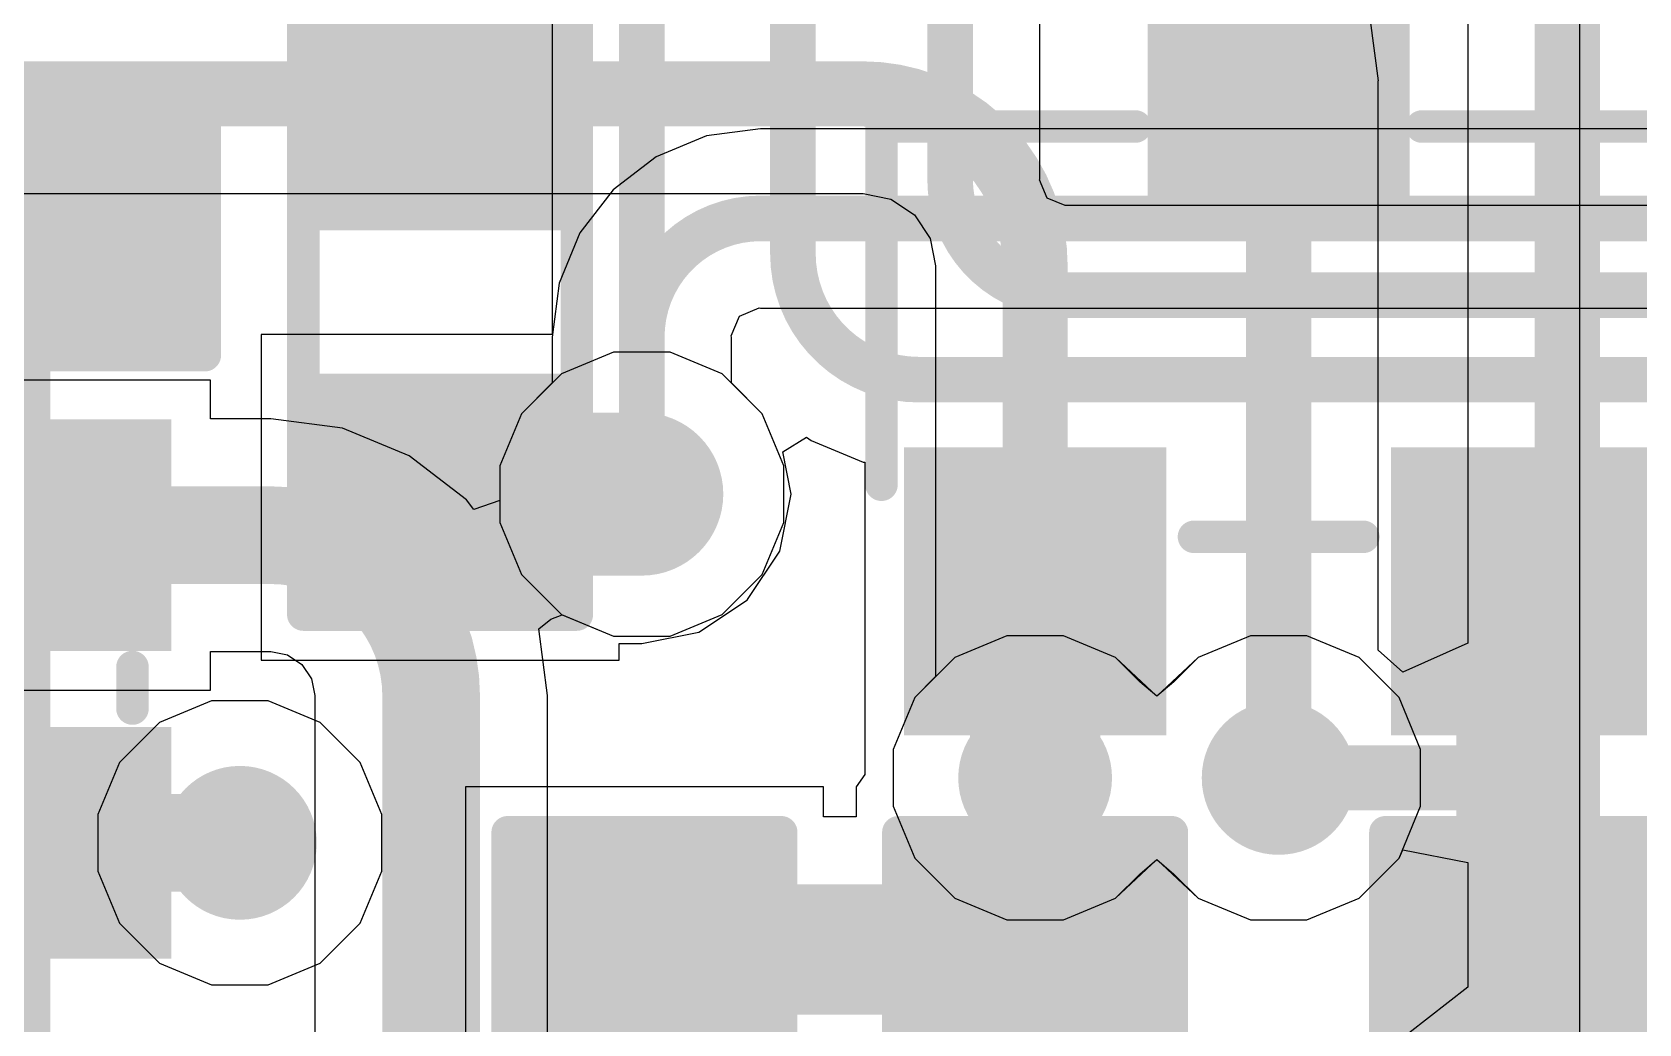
# Model space of a CAD drawing. Header units: inches. Extents: x -0.01 to 2.44, y -0.01 to 2.26.
# Drawn here: x 1.498 to 1.7447, y 0.6286 to 0.7809 of the extents above; entities that cross this region are included whole.
import ezdxf

# ---------------------------------------------------------------- set-up
doc = ezdxf.new("R2010")
doc.units = ezdxf.units.IN
doc.header["$MEASUREMENT"] = 0
for name, color, linetype in [('Bottom Layer', 5, 'Continuous'), ('Bottom Overlay', 54, 'Continuous'), ('Bottom Paste', 16, 'Continuous'), ('Bottom Solder', 6, 'Continuous'), ('GROUND', 16, 'Continuous'), ('POWER', 76, 'Continuous'), ('SIGNAL1', 90, 'Continuous'), ('SIGNAL2', 156, 'Continuous'), ('Top Layer', 1, 'Continuous'), ('Top Overlay', 2, 'Continuous'), ('Top Paste', 8, 'Continuous'), ('Top Solder', 216, 'Continuous'), ('Via Holes', 16, 'Continuous')]:
    doc.layers.add(name, color=color, linetype=linetype)

# ---------------------------------------------------------------- blocks, each defined once
blk = doc.blocks.new('SOT_23_B_34')
at = {"layer": 'Bottom Layer'}
for points in [[(-0.05354, 0.05748), (-0.02126, 0.05748), (-0.02126, 0.02126), (-0.05354, 0.02126)], [(0.02126, 0.05748), (0.05354, 0.05748), (0.05354, 0.02126), (0.02126, 0.02126)], [(-0.01614, -0.02126), (0.01614, -0.02126), (0.01614, -0.05748), (-0.01614, -0.05748)]]:
    blk.add_hatch(color=5, dxfattribs=at).paths.add_polyline_path(points)
at = {"layer": 'Bottom Paste'}
for points in [[(-0.05354, 0.05748), (-0.02126, 0.05748), (-0.02126, 0.02126), (-0.05354, 0.02126)], [(0.02126, 0.05748), (0.05354, 0.05748), (0.05354, 0.02126), (0.02126, 0.02126)], [(-0.01614, -0.02126), (0.01614, -0.02126), (0.01614, -0.05748), (-0.01614, -0.05748)]]:
    blk.add_hatch(color=16, dxfattribs=at).paths.add_polyline_path(points)
at = {"layer": 'Bottom Solder'}
for points in [[(-0.05754, 0.06148), (-0.01726, 0.06148), (-0.01726, 0.01726), (-0.05754, 0.01726)], [(0.01726, 0.06148), (0.05754, 0.06148), (0.05754, 0.01726), (0.01726, 0.01726)], [(-0.02014, -0.01726), (0.02014, -0.01726), (0.02014, -0.06148), (-0.02014, -0.06148)]]:
    blk.add_hatch(color=6, dxfattribs=at).paths.add_polyline_path(points)
at = {"layer": 'Bottom Overlay'}
for points in [[(-0.061, 0.046, 0.005, 0.005, 0), (-0.066, 0.051, 0.005, 0.005, 0)], [(-0.066, 0.051, 0.005, 0.005, 0), (-0.066, 0.041, 0.005, 0.005, 0)], [(-0.061, 0.046, 0.005, 0.005, 0), (-0.066, 0.041, 0.005, 0.005, 0)], [(0.013, 0.031, 0.005, 0.005, 0), (-0.013, 0.031, 0.005, 0.005, 0)], [(-0.061, -0.032, 0.005, 0.005, 0), (-0.061, 0.023, 0.005, 0.005, 0)], [(0.061, 0.023, 0.005, 0.005, 0), (0.061, -0.032, 0.005, 0.005, 0)], [(-0.022, -0.032, 0.005, 0.005, 0), (-0.061, -0.032, 0.005, 0.005, 0)], [(0.061, -0.032, 0.005, 0.005, 0), (0.022, -0.032, 0.005, 0.005, 0)]]:
    blk.add_lwpolyline(points, format="xyseb", dxfattribs=at)
for points in [[(-0.06725, 0.051, 0.0025, 0.0025, 1), (-0.06475, 0.051, 0.0025, 0.0025, 1)], [(-0.06725, 0.051, 0.0025, 0.0025, 1), (-0.06475, 0.051, 0.0025, 0.0025, 1)], [(-0.06225, 0.046, 0.0025, 0.0025, 1), (-0.05975, 0.046, 0.0025, 0.0025, 1)], [(-0.06225, 0.046, 0.0025, 0.0025, 1), (-0.05975, 0.046, 0.0025, 0.0025, 1)], [(-0.06725, 0.041, 0.0025, 0.0025, 1), (-0.06475, 0.041, 0.0025, 0.0025, 1)], [(-0.06725, 0.041, 0.0025, 0.0025, 1), (-0.06475, 0.041, 0.0025, 0.0025, 1)], [(-0.01425, 0.031, 0.0025, 0.0025, 1), (-0.01175, 0.031, 0.0025, 0.0025, 1)], [(0.01175, 0.031, 0.0025, 0.0025, 1), (0.01425, 0.031, 0.0025, 0.0025, 1)], [(-0.06225, 0.023, 0.0025, 0.0025, 1), (-0.05975, 0.023, 0.0025, 0.0025, 1)], [(0.05975, 0.023, 0.0025, 0.0025, 1), (0.06225, 0.023, 0.0025, 0.0025, 1)], [(-0.06225, -0.032, 0.0025, 0.0025, 1), (-0.05975, -0.032, 0.0025, 0.0025, 1)], [(-0.06225, -0.032, 0.0025, 0.0025, 1), (-0.05975, -0.032, 0.0025, 0.0025, 1)], [(-0.02325, -0.032, 0.0025, 0.0025, 1), (-0.02075, -0.032, 0.0025, 0.0025, 1)], [(0.02075, -0.032, 0.0025, 0.0025, 1), (0.02325, -0.032, 0.0025, 0.0025, 1)], [(0.05975, -0.032, 0.0025, 0.0025, 1), (0.06225, -0.032, 0.0025, 0.0025, 1)], [(0.05975, -0.032, 0.0025, 0.0025, 1), (0.06225, -0.032, 0.0025, 0.0025, 1)]]:
    blk.add_lwpolyline(points, format="xyseb", close=True, dxfattribs=at)
blk = doc.blocks.new('R___0603_B_44')
at = {"layer": 'Bottom Layer'}
for points in [[(-0.045, -0.0175), (-0.045, 0.0175), (-0.015, 0.0175), (-0.015, -0.0175)], [(0.015, -0.0175), (0.015, 0.0175), (0.045, 0.0175), (0.045, -0.0175)]]:
    blk.add_hatch(color=5, dxfattribs=at).paths.add_polyline_path(points)
at = {"layer": 'Bottom Paste'}
for points in [[(-0.045, -0.0175), (-0.045, 0.0175), (-0.015, 0.0175), (-0.015, -0.0175)], [(0.015, -0.0175), (0.015, 0.0175), (0.045, 0.0175), (0.045, -0.0175)]]:
    blk.add_hatch(color=16, dxfattribs=at).paths.add_polyline_path(points)
at = {"layer": 'Bottom Solder'}
for points in [[(-0.049, -0.0215), (-0.049, 0.0215), (-0.011, 0.0215), (-0.011, -0.0215)], [(0.011, -0.0215), (0.011, 0.0215), (0.049, 0.0215), (0.049, -0.0215)]]:
    blk.add_hatch(color=6, dxfattribs=at).paths.add_polyline_path(points)
at = {"layer": 'Bottom Overlay'}
for points in [[(-0.048, -0.021, 0.005, 0.005, 0), (-0.048, 0.021, 0.005, 0.005, 0)], [(0.048, 0.021, 0.005, 0.005, 0), (-0.048, 0.021, 0.005, 0.005, 0)], [(0.048, -0.021, 0.005, 0.005, 0), (0.048, 0.021, 0.005, 0.005, 0)], [(0.048, -0.021, 0.005, 0.005, 0), (-0.048, -0.021, 0.005, 0.005, 0)]]:
    blk.add_lwpolyline(points, format="xyseb", dxfattribs=at)
for points in [[(-0.04925, 0.021, 0.0025, 0.0025, 1), (-0.04675, 0.021, 0.0025, 0.0025, 1)], [(-0.04925, 0.021, 0.0025, 0.0025, 1), (-0.04675, 0.021, 0.0025, 0.0025, 1)], [(0.04675, 0.021, 0.0025, 0.0025, 1), (0.04925, 0.021, 0.0025, 0.0025, 1)], [(0.04675, 0.021, 0.0025, 0.0025, 1), (0.04925, 0.021, 0.0025, 0.0025, 1)], [(-0.04925, -0.021, 0.0025, 0.0025, 1), (-0.04675, -0.021, 0.0025, 0.0025, 1)], [(-0.04925, -0.021, 0.0025, 0.0025, 1), (-0.04675, -0.021, 0.0025, 0.0025, 1)], [(0.04675, -0.021, 0.0025, 0.0025, 1), (0.04925, -0.021, 0.0025, 0.0025, 1)], [(0.04675, -0.021, 0.0025, 0.0025, 1), (0.04925, -0.021, 0.0025, 0.0025, 1)]]:
    blk.add_lwpolyline(points, format="xyseb", close=True, dxfattribs=at)
blk = doc.blocks.new('R___0603_B_71')
at = {"layer": 'Bottom Layer'}
for points in [[(-0.045, -0.0175), (-0.045, 0.0175), (-0.015, 0.0175), (-0.015, -0.0175)], [(0.015, -0.0175), (0.015, 0.0175), (0.045, 0.0175), (0.045, -0.0175)]]:
    blk.add_hatch(color=5, dxfattribs=at).paths.add_polyline_path(points)
at = {"layer": 'Bottom Paste'}
for points in [[(-0.045, -0.0175), (-0.045, 0.0175), (-0.015, 0.0175), (-0.015, -0.0175)], [(0.015, -0.0175), (0.015, 0.0175), (0.045, 0.0175), (0.045, -0.0175)]]:
    blk.add_hatch(color=16, dxfattribs=at).paths.add_polyline_path(points)
at = {"layer": 'Bottom Solder'}
for points in [[(-0.049, -0.0215), (-0.049, 0.0215), (-0.011, 0.0215), (-0.011, -0.0215)], [(0.011, -0.0215), (0.011, 0.0215), (0.049, 0.0215), (0.049, -0.0215)]]:
    blk.add_hatch(color=6, dxfattribs=at).paths.add_polyline_path(points)
at = {"layer": 'Bottom Overlay'}
for points in [[(-0.048, 0.021, 0.005, 0.005, 0), (-0.048, -0.021, 0.005, 0.005, 0)], [(-0.048, 0.021, 0.005, 0.005, 0), (0.048, 0.021, 0.005, 0.005, 0)], [(0.048, 0.021, 0.005, 0.005, 0), (0.048, -0.021, 0.005, 0.005, 0)], [(-0.048, -0.021, 0.005, 0.005, 0), (0.048, -0.021, 0.005, 0.005, 0)]]:
    blk.add_lwpolyline(points, format="xyseb", dxfattribs=at)
for points in [[(-0.04925, 0.021, 0.0025, 0.0025, 1), (-0.04675, 0.021, 0.0025, 0.0025, 1)], [(-0.04925, 0.021, 0.0025, 0.0025, 1), (-0.04675, 0.021, 0.0025, 0.0025, 1)], [(0.04675, 0.021, 0.0025, 0.0025, 1), (0.04925, 0.021, 0.0025, 0.0025, 1)], [(0.04675, 0.021, 0.0025, 0.0025, 1), (0.04925, 0.021, 0.0025, 0.0025, 1)], [(-0.04925, -0.021, 0.0025, 0.0025, 1), (-0.04675, -0.021, 0.0025, 0.0025, 1)], [(-0.04925, -0.021, 0.0025, 0.0025, 1), (-0.04675, -0.021, 0.0025, 0.0025, 1)], [(0.04675, -0.021, 0.0025, 0.0025, 1), (0.04925, -0.021, 0.0025, 0.0025, 1)], [(0.04675, -0.021, 0.0025, 0.0025, 1), (0.04925, -0.021, 0.0025, 0.0025, 1)]]:
    blk.add_lwpolyline(points, format="xyseb", close=True, dxfattribs=at)
blk = doc.blocks.new('R___0603_B_72')
at = {"layer": 'Bottom Layer'}
for points in [[(-0.045, -0.0175), (-0.045, 0.0175), (-0.015, 0.0175), (-0.015, -0.0175)], [(0.015, -0.0175), (0.015, 0.0175), (0.045, 0.0175), (0.045, -0.0175)]]:
    blk.add_hatch(color=5, dxfattribs=at).paths.add_polyline_path(points)
at = {"layer": 'Bottom Paste'}
for points in [[(-0.045, -0.0175), (-0.045, 0.0175), (-0.015, 0.0175), (-0.015, -0.0175)], [(0.015, -0.0175), (0.015, 0.0175), (0.045, 0.0175), (0.045, -0.0175)]]:
    blk.add_hatch(color=16, dxfattribs=at).paths.add_polyline_path(points)
at = {"layer": 'Bottom Solder'}
for points in [[(-0.049, -0.0215), (-0.049, 0.0215), (-0.011, 0.0215), (-0.011, -0.0215)], [(0.011, -0.0215), (0.011, 0.0215), (0.049, 0.0215), (0.049, -0.0215)]]:
    blk.add_hatch(color=6, dxfattribs=at).paths.add_polyline_path(points)
at = {"layer": 'Bottom Overlay'}
for points in [[(-0.048, 0.021, 0.005, 0.005, 0), (-0.048, -0.021, 0.005, 0.005, 0)], [(-0.048, 0.021, 0.005, 0.005, 0), (0.048, 0.021, 0.005, 0.005, 0)], [(0.048, 0.021, 0.005, 0.005, 0), (0.048, -0.021, 0.005, 0.005, 0)], [(-0.048, -0.021, 0.005, 0.005, 0), (0.048, -0.021, 0.005, 0.005, 0)]]:
    blk.add_lwpolyline(points, format="xyseb", dxfattribs=at)
for points in [[(-0.04925, 0.021, 0.0025, 0.0025, 1), (-0.04675, 0.021, 0.0025, 0.0025, 1)], [(-0.04925, 0.021, 0.0025, 0.0025, 1), (-0.04675, 0.021, 0.0025, 0.0025, 1)], [(0.04675, 0.021, 0.0025, 0.0025, 1), (0.04925, 0.021, 0.0025, 0.0025, 1)], [(0.04675, 0.021, 0.0025, 0.0025, 1), (0.04925, 0.021, 0.0025, 0.0025, 1)], [(-0.04925, -0.021, 0.0025, 0.0025, 1), (-0.04675, -0.021, 0.0025, 0.0025, 1)], [(-0.04925, -0.021, 0.0025, 0.0025, 1), (-0.04675, -0.021, 0.0025, 0.0025, 1)], [(0.04675, -0.021, 0.0025, 0.0025, 1), (0.04925, -0.021, 0.0025, 0.0025, 1)], [(0.04675, -0.021, 0.0025, 0.0025, 1), (0.04925, -0.021, 0.0025, 0.0025, 1)]]:
    blk.add_lwpolyline(points, format="xyseb", close=True, dxfattribs=at)
blk = doc.blocks.new('R___0603_B_78')
at = {"layer": 'Bottom Layer'}
for points in [[(-0.045, -0.0175), (-0.045, 0.0175), (-0.015, 0.0175), (-0.015, -0.0175)], [(0.015, -0.0175), (0.015, 0.0175), (0.045, 0.0175), (0.045, -0.0175)]]:
    blk.add_hatch(color=5, dxfattribs=at).paths.add_polyline_path(points)
at = {"layer": 'Bottom Paste'}
for points in [[(-0.045, -0.0175), (-0.045, 0.0175), (-0.015, 0.0175), (-0.015, -0.0175)], [(0.015, -0.0175), (0.015, 0.0175), (0.045, 0.0175), (0.045, -0.0175)]]:
    blk.add_hatch(color=16, dxfattribs=at).paths.add_polyline_path(points)
at = {"layer": 'Bottom Solder'}
for points in [[(-0.049, -0.0215), (-0.049, 0.0215), (-0.011, 0.0215), (-0.011, -0.0215)], [(0.011, -0.0215), (0.011, 0.0215), (0.049, 0.0215), (0.049, -0.0215)]]:
    blk.add_hatch(color=6, dxfattribs=at).paths.add_polyline_path(points)
at = {"layer": 'Bottom Overlay'}
for points in [[(-0.048, -0.021, 0.005, 0.005, 0), (-0.048, 0.021, 0.005, 0.005, 0)], [(0.048, 0.021, 0.005, 0.005, 0), (-0.048, 0.021, 0.005, 0.005, 0)], [(0.048, -0.021, 0.005, 0.005, 0), (0.048, 0.021, 0.005, 0.005, 0)], [(0.048, -0.021, 0.005, 0.005, 0), (-0.048, -0.021, 0.005, 0.005, 0)]]:
    blk.add_lwpolyline(points, format="xyseb", dxfattribs=at)
for points in [[(-0.04925, 0.021, 0.0025, 0.0025, 1), (-0.04675, 0.021, 0.0025, 0.0025, 1)], [(-0.04925, 0.021, 0.0025, 0.0025, 1), (-0.04675, 0.021, 0.0025, 0.0025, 1)], [(0.04675, 0.021, 0.0025, 0.0025, 1), (0.04925, 0.021, 0.0025, 0.0025, 1)], [(0.04675, 0.021, 0.0025, 0.0025, 1), (0.04925, 0.021, 0.0025, 0.0025, 1)], [(-0.04925, -0.021, 0.0025, 0.0025, 1), (-0.04675, -0.021, 0.0025, 0.0025, 1)], [(-0.04925, -0.021, 0.0025, 0.0025, 1), (-0.04675, -0.021, 0.0025, 0.0025, 1)], [(0.04675, -0.021, 0.0025, 0.0025, 1), (0.04925, -0.021, 0.0025, 0.0025, 1)], [(0.04675, -0.021, 0.0025, 0.0025, 1), (0.04925, -0.021, 0.0025, 0.0025, 1)]]:
    blk.add_lwpolyline(points, format="xyseb", close=True, dxfattribs=at)
blk = doc.blocks.new('SK6812_EC20_84')
at = {"layer": 'Top Layer'}
for points in [[(-0.04134, 0.0374), (-0.00984, 0.0374), (-0.00984, 0.00984), (-0.04134, 0.00984)], [(0.00984, 0.0374), (0.04134, 0.0374), (0.04134, 0.00984), (0.00984, 0.00984)], [(-0.04134, -0.00984), (-0.00984, -0.00984), (-0.00984, -0.0374), (-0.04134, -0.0374)], [(0.00984, -0.00984), (0.04134, -0.00984), (0.04134, -0.0374), (0.00984, -0.0374)]]:
    blk.add_hatch(color=1, dxfattribs=at).paths.add_polyline_path(points)
at = {"layer": 'Top Paste'}
for points in [[(-0.04134, 0.0374), (-0.00984, 0.0374), (-0.00984, 0.00984), (-0.04134, 0.00984)], [(0.00984, 0.0374), (0.04134, 0.0374), (0.04134, 0.00984), (0.00984, 0.00984)], [(-0.04134, -0.00984), (-0.00984, -0.00984), (-0.00984, -0.0374), (-0.04134, -0.0374)], [(0.00984, -0.00984), (0.04134, -0.00984), (0.04134, -0.0374), (0.00984, -0.0374)]]:
    blk.add_hatch(color=8, dxfattribs=at).paths.add_polyline_path(points)
at = {"layer": 'Top Solder'}
for points in [[(-0.04534, 0.0414), (-0.00584, 0.0414), (-0.00584, 0.00584), (-0.04534, 0.00584)], [(0.00584, 0.0414), (0.04534, 0.0414), (0.04534, 0.00584), (0.00584, 0.00584)], [(-0.04534, -0.00584), (-0.00584, -0.00584), (-0.00584, -0.0414), (-0.04534, -0.0414)], [(0.00584, -0.00584), (0.04534, -0.00584), (0.04534, -0.0414), (0.00584, -0.0414)]]:
    blk.add_hatch(color=216, dxfattribs=at).paths.add_polyline_path(points)
at = {"layer": 'Top Overlay'}
for points in [[(0.003, 0.03937, 0.005, 0.005, 0), (-0.00337, 0.03937, 0.005, 0.005, 0)], [(-0.03937, 0.003, 0.005, 0.005, 0), (-0.03937, -0.00337, 0.005, 0.005, 0)], [(0.03937, 0.003, 0.005, 0.005, 0), (0.03937, -0.00337, 0.005, 0.005, 0)], [(0.053, -0.019, 0.005, 0.005, 0), (0.048, -0.024, 0.005, 0.005, 0)], [(0.053, -0.019, 0.005, 0.005, 0), (0.053, -0.029, 0.005, 0.005, 0)], [(0.053, -0.029, 0.005, 0.005, 0), (0.048, -0.024, 0.005, 0.005, 0)], [(0.003, -0.03937, 0.005, 0.005, 0), (-0.00337, -0.03937, 0.005, 0.005, 0)]]:
    blk.add_lwpolyline(points, format="xyseb", dxfattribs=at)
for points in [[(-0.00462, 0.03937, 0.0025, 0.0025, 1), (-0.00212, 0.03937, 0.0025, 0.0025, 1)], [(0.00175, 0.03937, 0.0025, 0.0025, 1), (0.00425, 0.03937, 0.0025, 0.0025, 1)], [(-0.04062, 0.003, 0.0025, 0.0025, 1), (-0.03812, 0.003, 0.0025, 0.0025, 1)], [(0.03812, 0.003, 0.0025, 0.0025, 1), (0.04062, 0.003, 0.0025, 0.0025, 1)], [(-0.04062, -0.00337, 0.0025, 0.0025, 1), (-0.03812, -0.00337, 0.0025, 0.0025, 1)], [(0.03812, -0.00337, 0.0025, 0.0025, 1), (0.04062, -0.00337, 0.0025, 0.0025, 1)], [(0.05175, -0.019, 0.0025, 0.0025, 1), (0.05425, -0.019, 0.0025, 0.0025, 1)], [(0.05175, -0.019, 0.0025, 0.0025, 1), (0.05425, -0.019, 0.0025, 0.0025, 1)], [(0.04675, -0.024, 0.0025, 0.0025, 1), (0.04925, -0.024, 0.0025, 0.0025, 1)], [(0.04675, -0.024, 0.0025, 0.0025, 1), (0.04925, -0.024, 0.0025, 0.0025, 1)], [(0.05175, -0.029, 0.0025, 0.0025, 1), (0.05425, -0.029, 0.0025, 0.0025, 1)], [(0.05175, -0.029, 0.0025, 0.0025, 1), (0.05425, -0.029, 0.0025, 0.0025, 1)], [(-0.00462, -0.03937, 0.0025, 0.0025, 1), (-0.00212, -0.03937, 0.0025, 0.0025, 1)], [(0.00175, -0.03937, 0.0025, 0.0025, 1), (0.00425, -0.03937, 0.0025, 0.0025, 1)]]:
    blk.add_lwpolyline(points, format="xyseb", close=True, dxfattribs=at)
blk = doc.blocks.new('SOD_123_B_104')
at = {"layer": 'Bottom Layer'}
for points in [[(-0.08071, -0.01772), (-0.08071, 0.01772), (-0.04331, 0.01772), (-0.04331, -0.01772)], [(0.04331, -0.01772), (0.04331, 0.01772), (0.08071, 0.01772), (0.08071, -0.01772)]]:
    blk.add_hatch(color=5, dxfattribs=at).paths.add_polyline_path(points)
at = {"layer": 'Bottom Overlay'}
for points in [[(0.038, 0.02), (0.111, 0.02), (0.111, 0.0315), (0.038, 0.0315)], [(0.08346, -0.031), (0.111, -0.031), (0.111, 0.031), (0.08346, 0.031)], [(0.038, -0.0315), (0.111, -0.0315), (0.111, -0.02), (0.038, -0.02)]]:
    blk.add_hatch(color=54, dxfattribs=at).paths.add_polyline_path(points)
at = {"layer": 'Bottom Paste'}
for points in [[(-0.08071, -0.01772), (-0.08071, 0.01772), (-0.04331, 0.01772), (-0.04331, -0.01772)], [(0.04331, -0.01772), (0.04331, 0.01772), (0.08071, 0.01772), (0.08071, -0.01772)]]:
    blk.add_hatch(color=16, dxfattribs=at).paths.add_polyline_path(points)
at = {"layer": 'Bottom Solder'}
for points in [[(-0.08471, -0.02172), (-0.08471, 0.02172), (-0.03931, 0.02172), (-0.03931, -0.02172)], [(0.03931, -0.02172), (0.03931, 0.02172), (0.08471, 0.02172), (0.08471, -0.02172)]]:
    blk.add_hatch(color=6, dxfattribs=at).paths.add_polyline_path(points)
at = {"layer": 'Bottom Overlay'}
for points in [[(-0.054, 0.029, 0.005, 0.005, 0), (-0.054, 0.023, 0.005, 0.005, 0)], [(-0.054, 0.029, 0.005, 0.005, 0), (0.038, 0.029, 0.005, 0.005, 0)], [(-0.054, -0.023, 0.005, 0.005, 0), (-0.054, -0.029, 0.005, 0.005, 0)], [(-0.054, -0.029, 0.005, 0.005, 0), (0.038, -0.029, 0.005, 0.005, 0)]]:
    blk.add_lwpolyline(points, format="xyseb", dxfattribs=at)
for points in [[(-0.05525, 0.029, 0.0025, 0.0025, 1), (-0.05275, 0.029, 0.0025, 0.0025, 1)], [(-0.05525, 0.029, 0.0025, 0.0025, 1), (-0.05275, 0.029, 0.0025, 0.0025, 1)], [(0.03675, 0.029, 0.0025, 0.0025, 1), (0.03925, 0.029, 0.0025, 0.0025, 1)], [(-0.05525, 0.023, 0.0025, 0.0025, 1), (-0.05275, 0.023, 0.0025, 0.0025, 1)], [(-0.05525, -0.023, 0.0025, 0.0025, 1), (-0.05275, -0.023, 0.0025, 0.0025, 1)], [(-0.05525, -0.029, 0.0025, 0.0025, 1), (-0.05275, -0.029, 0.0025, 0.0025, 1)], [(-0.05525, -0.029, 0.0025, 0.0025, 1), (-0.05275, -0.029, 0.0025, 0.0025, 1)], [(0.03675, -0.029, 0.0025, 0.0025, 1), (0.03925, -0.029, 0.0025, 0.0025, 1)]]:
    blk.add_lwpolyline(points, format="xyseb", close=True, dxfattribs=at)
blk = doc.blocks.new('C___0603_133')
at = {"layer": 'Top Layer'}
for points in [[(-0.015, 0.0175), (-0.015, -0.0175), (-0.045, -0.0175), (-0.045, 0.0175)], [(0.045, 0.0175), (0.045, -0.0175), (0.015, -0.0175), (0.015, 0.0175)]]:
    blk.add_hatch(color=1, dxfattribs=at).paths.add_polyline_path(points)
at = {"layer": 'Top Paste'}
for points in [[(-0.015, 0.0175), (-0.015, -0.0175), (-0.045, -0.0175), (-0.045, 0.0175)], [(0.045, 0.0175), (0.045, -0.0175), (0.015, -0.0175), (0.015, 0.0175)]]:
    blk.add_hatch(color=8, dxfattribs=at).paths.add_polyline_path(points)
at = {"layer": 'Top Solder'}
for points in [[(-0.01264, 0.01986), (-0.01264, -0.01986), (-0.04736, -0.01986), (-0.04736, 0.01986)], [(0.04736, 0.01986), (0.04736, -0.01986), (0.01264, -0.01986), (0.01264, 0.01986)]]:
    blk.add_hatch(color=216, dxfattribs=at).paths.add_polyline_path(points)
at = {"layer": 'Top Overlay'}
for points in [[(-0.049, 0.021, 0.005, 0.005, 0), (-0.049, -0.021, 0.005, 0.005, 0)], [(-0.018, 0.021, 0.005, 0.005, 0), (-0.049, 0.021, 0.005, 0.005, 0)], [(0.049, 0.021, 0.005, 0.005, 0), (0.018, 0.021, 0.005, 0.005, 0)], [(0.049, 0.021, 0.005, 0.005, 0), (0.049, -0.021, 0.005, 0.005, 0)], [(-0.018, -0.021, 0.005, 0.005, 0), (-0.049, -0.021, 0.005, 0.005, 0)], [(0.049, -0.021, 0.005, 0.005, 0), (0.018, -0.021, 0.005, 0.005, 0)]]:
    blk.add_lwpolyline(points, format="xyseb", dxfattribs=at)
for points in [[(-0.05025, 0.021, 0.0025, 0.0025, 1), (-0.04775, 0.021, 0.0025, 0.0025, 1)], [(-0.05025, 0.021, 0.0025, 0.0025, 1), (-0.04775, 0.021, 0.0025, 0.0025, 1)], [(-0.01925, 0.021, 0.0025, 0.0025, 1), (-0.01675, 0.021, 0.0025, 0.0025, 1)], [(0.01675, 0.021, 0.0025, 0.0025, 1), (0.01925, 0.021, 0.0025, 0.0025, 1)], [(0.04775, 0.021, 0.0025, 0.0025, 1), (0.05025, 0.021, 0.0025, 0.0025, 1)], [(0.04775, 0.021, 0.0025, 0.0025, 1), (0.05025, 0.021, 0.0025, 0.0025, 1)], [(-0.05025, -0.021, 0.0025, 0.0025, 1), (-0.04775, -0.021, 0.0025, 0.0025, 1)], [(-0.05025, -0.021, 0.0025, 0.0025, 1), (-0.04775, -0.021, 0.0025, 0.0025, 1)], [(-0.01925, -0.021, 0.0025, 0.0025, 1), (-0.01675, -0.021, 0.0025, 0.0025, 1)], [(0.01675, -0.021, 0.0025, 0.0025, 1), (0.01925, -0.021, 0.0025, 0.0025, 1)], [(0.04775, -0.021, 0.0025, 0.0025, 1), (0.05025, -0.021, 0.0025, 0.0025, 1)], [(0.04775, -0.021, 0.0025, 0.0025, 1), (0.05025, -0.021, 0.0025, 0.0025, 1)]]:
    blk.add_lwpolyline(points, format="xyseb", close=True, dxfattribs=at)

msp = doc.modelspace()

# ---------------------------------------------------------------- hatches: boundary and pattern name
at = {"layer": 'Bottom Layer'}
h = msp.add_hatch(color=5, dxfattribs=at)
edge = h.paths.add_edge_path()
edge.add_arc((1.59159, 0.70991), 0.01181, 0, 360)
h = msp.add_hatch(color=5, dxfattribs=at)
edge = h.paths.add_edge_path()
edge.add_arc((1.652, 0.66635), 0.01181, 0, 360)
h = msp.add_hatch(color=5, dxfattribs=at)
edge = h.paths.add_edge_path()
edge.add_arc((1.6894, 0.66635), 0.01181, 0, 360)
h = msp.add_hatch(color=5, dxfattribs=at)
edge = h.paths.add_edge_path()
edge.add_arc((1.52987, 0.65638), 0.01181, 0, 360)
at = {"layer": 'GROUND'}
h = msp.add_hatch(color=16, dxfattribs=at)
edge = h.paths.add_edge_path()
edge.add_arc((1.59159, 0.70991), 0.01181, 0, 360)
h = msp.add_hatch(color=16, dxfattribs=at)
edge = h.paths.add_edge_path()
edge.add_arc((1.652, 0.66635), 0.01181, 0, 360)
h = msp.add_hatch(color=16, dxfattribs=at)
edge = h.paths.add_edge_path()
edge.add_arc((1.6894, 0.66635), 0.01181, 0, 360)
h = msp.add_hatch(color=16, dxfattribs=at)
edge = h.paths.add_edge_path()
edge.add_arc((1.52987, 0.65638), 0.01181, 0, 360)
at = {"layer": 'POWER'}
h = msp.add_hatch(color=76, dxfattribs=at)
edge = h.paths.add_edge_path()
edge.add_arc((1.59159, 0.70991), 0.01181, 0, 360)
h = msp.add_hatch(color=76, dxfattribs=at)
edge = h.paths.add_edge_path()
edge.add_arc((1.652, 0.66635), 0.01181, 0, 360)
h = msp.add_hatch(color=76, dxfattribs=at)
edge = h.paths.add_edge_path()
edge.add_arc((1.6894, 0.66635), 0.01181, 0, 360)
h = msp.add_hatch(color=76, dxfattribs=at)
edge = h.paths.add_edge_path()
edge.add_arc((1.52987, 0.65638), 0.01181, 0, 360)
at = {"layer": 'SIGNAL1'}
h = msp.add_hatch(color=90, dxfattribs=at)
edge = h.paths.add_edge_path()
edge.add_arc((1.59159, 0.70991), 0.01181, 0, 360)
h = msp.add_hatch(color=90, dxfattribs=at)
edge = h.paths.add_edge_path()
edge.add_arc((1.652, 0.66635), 0.01181, 0, 360)
h = msp.add_hatch(color=90, dxfattribs=at)
edge = h.paths.add_edge_path()
edge.add_arc((1.6894, 0.66635), 0.01181, 0, 360)
h = msp.add_hatch(color=90, dxfattribs=at)
edge = h.paths.add_edge_path()
edge.add_arc((1.52987, 0.65638), 0.01181, 0, 360)
at = {"layer": 'SIGNAL2'}
h = msp.add_hatch(color=156, dxfattribs=at)
edge = h.paths.add_edge_path()
edge.add_arc((1.59159, 0.70991), 0.01181, 0, 360)
h = msp.add_hatch(color=156, dxfattribs=at)
edge = h.paths.add_edge_path()
edge.add_arc((1.652, 0.66635), 0.01181, 0, 360)
h = msp.add_hatch(color=156, dxfattribs=at)
edge = h.paths.add_edge_path()
edge.add_arc((1.6894, 0.66635), 0.01181, 0, 360)
h = msp.add_hatch(color=156, dxfattribs=at)
edge = h.paths.add_edge_path()
edge.add_arc((1.52987, 0.65638), 0.01181, 0, 360)
at = {"layer": 'Top Layer'}
h = msp.add_hatch(color=1, dxfattribs=at)
edge = h.paths.add_edge_path()
edge.add_arc((1.59159, 0.70991), 0.01181, 0, 360)
h = msp.add_hatch(color=1, dxfattribs=at)
edge = h.paths.add_edge_path()
edge.add_arc((1.652, 0.66635), 0.01181, 0, 360)
h = msp.add_hatch(color=1, dxfattribs=at)
edge = h.paths.add_edge_path()
edge.add_arc((1.6894, 0.66635), 0.01181, 0, 360)
h = msp.add_hatch(color=1, dxfattribs=at)
edge = h.paths.add_edge_path()
edge.add_arc((1.52987, 0.65638), 0.01181, 0, 360)
at = {"layer": 'Via Holes'}
h = msp.add_hatch(color=7, dxfattribs=at)
edge = h.paths.add_edge_path()
edge.add_arc((1.59159, 0.70991), 0.00591, 0, 360)
h = msp.add_hatch(color=7, dxfattribs=at)
edge = h.paths.add_edge_path()
edge.add_arc((1.652, 0.66635), 0.00591, 0, 360)
h = msp.add_hatch(color=7, dxfattribs=at)
edge = h.paths.add_edge_path()
edge.add_arc((1.6894, 0.66635), 0.00591, 0, 360)
h = msp.add_hatch(color=7, dxfattribs=at)
edge = h.paths.add_edge_path()
edge.add_arc((1.52987, 0.65638), 0.00591, 0, 360)

# ---------------------------------------------------------------- linework, layer by layer
at = {"layer": 'Bottom Layer'}
for p, q in [((1.6527, 0.75828), (1.6527, 0.91927)), ((1.57785, 0.85041), (1.57785, 0.73443)), ((1.65268, 0.75816), (1.6527, 0.75828)), ((1.65383, 0.75537), (1.65268, 0.75816)), ((1.65661, 0.75422), (1.65383, 0.75537)), ((1.65674, 0.75425), (1.65661, 0.75422)), ((1.90022, 0.75425), (1.65674, 0.75425)), ((1.57785, 0.73443), (1.53311, 0.73443)), ((1.53311, 0.73443), (1.53311, 0.68443)), ((1.61326, 0.71643), (1.61689, 0.71868)), ((1.61689, 0.71868), (1.61758, 0.71816)), ((1.61758, 0.71816), (1.62557, 0.71485)), ((1.61455, 0.70994), (1.61326, 0.71643)), ((1.62557, 0.71485), (1.62586, 0.71481)), ((1.62586, 0.71481), (1.62586, 0.66689)), ((1.61281, 0.70116), (1.61455, 0.70994)), ((1.60784, 0.69372), (1.61281, 0.70116)), ((1.60037, 0.68872), (1.60781, 0.69369)), ((1.60781, 0.69369), (1.60784, 0.69372)), ((1.59159, 0.68697), (1.60037, 0.68872)), ((1.58811, 0.68443), (1.58811, 0.68697)), ((1.58811, 0.68697), (1.59159, 0.68697)), ((1.53311, 0.68443), (1.58811, 0.68443)), ((1.62586, 0.66689), (1.6245, 0.665)), ((1.6195, 0.665), (1.5645, 0.665)), ((1.5645, 0.665), (1.5645, 0.615)), ((1.6195, 0.66039), (1.6195, 0.665)), ((1.6245, 0.665), (1.6245, 0.665)), ((1.6245, 0.665), (1.6245, 0.66039)), ((1.6245, 0.66039), (1.6195, 0.66039))]:
    msp.add_line(p, q, dxfattribs=at)
for points in [[(1.6148, 0.74685, 0.007, 0.007, 0), (1.6148, 0.96076, 0.007, 0.007, 0)], [(1.59161, 0.70994, 0.007, 0.007, 0), (1.59161, 0.95835, 0.007, 0.007, 0)], [(1.63894, 0.75828, 0.007, 0.007, 0), (1.63894, 0.93292, 0.007, 0.007, 0)], [(1.65674, 0.74048, 0.007, 0.007, -0.414214), (1.63894, 0.75828, 0.007, 0.007, 0)], [(1.63414, 0.7275, 0.007, 0.007, -0.414214), (1.6148, 0.74685, 0.007, 0.007, 0)], [(1.65674, 0.74048, 0.007, 0.007, 0), (1.90022, 0.74048, 0.007, 0.007, 0)], [(1.63414, 0.7275, 0.007, 0.007, 0), (1.85759, 0.7275, 0.007, 0.007, 0)], [(1.56361, 0.70943, 0.025, 0.025, 0), (1.5641, 0.70991, 0.025, 0.025, 0)], [(1.5641, 0.70991, 0.025, 0.025, 0), (1.59159, 0.70991, 0.025, 0.025, 0)], [(1.59159, 0.70991, 0.025, 0.025, 0), (1.59161, 0.70994, 0.025, 0.025, 0)], [(1.652, 0.66635, 0.02, 0.02, 0), (1.652, 0.695, 0.02, 0.02, 0)], [(1.72667, 0.66636, 0.02, 0.02, 0), (1.72667, 0.68689, 0.02, 0.02, 0)], [(1.652, 0.64, 0.02, 0.02, 0), (1.652, 0.66635, 0.02, 0.02, 0)], [(1.72667, 0.64014, 0.02, 0.02, 0), (1.72667, 0.66636, 0.02, 0.02, 0)], [(1.6894, 0.66635, 0.01, 0.01, 0), (1.72667, 0.66636, 0.01, 0.01, 0)], [(1.592, 0.64, 0.02, 0.02, 0), (1.652, 0.64, 0.02, 0.02, 0)], [(1.7243, 0.64, 0.02, 0.02, 0), (1.7268, 0.64, 0.02, 0.02, 0)], [(1.7268, 0.64, 0.02, 0.02, 0), (1.782, 0.64, 0.02, 0.02, 0)]]:
    msp.add_lwpolyline(points, format="xyseb", dxfattribs=at)
for points in [[(1.63719, 0.75828, 0.0035, 0.0035, 1), (1.64069, 0.75828, 0.0035, 0.0035, 1)], [(1.63719, 0.75828, 0.0035, 0.0035, 1), (1.64069, 0.75828, 0.0035, 0.0035, 1)], [(1.61305, 0.74685, 0.0035, 0.0035, 1), (1.61655, 0.74685, 0.0035, 0.0035, 1)], [(1.61305, 0.74685, 0.0035, 0.0035, 1), (1.61655, 0.74685, 0.0035, 0.0035, 1)], [(1.65499, 0.74048, 0.0035, 0.0035, 1), (1.65849, 0.74048, 0.0035, 0.0035, 1)], [(1.65499, 0.74048, 0.0035, 0.0035, 1), (1.65849, 0.74048, 0.0035, 0.0035, 1)], [(1.63239, 0.7275, 0.0035, 0.0035, 1), (1.63589, 0.7275, 0.0035, 0.0035, 1)], [(1.63239, 0.7275, 0.0035, 0.0035, 1), (1.63589, 0.7275, 0.0035, 0.0035, 1)], [(1.55736, 0.70943, 0.0125, 0.0125, 1), (1.56986, 0.70943, 0.0125, 0.0125, 1)], [(1.55785, 0.70991, 0.0125, 0.0125, 1), (1.57035, 0.70991, 0.0125, 0.0125, 1)], [(1.55785, 0.70991, 0.0125, 0.0125, 1), (1.57035, 0.70991, 0.0125, 0.0125, 1)], [(1.58534, 0.70991, 0.0125, 0.0125, 1), (1.59784, 0.70991, 0.0125, 0.0125, 1)], [(1.58534, 0.70991, 0.0125, 0.0125, 1), (1.59784, 0.70991, 0.0125, 0.0125, 1)], [(1.58536, 0.70994, 0.0125, 0.0125, 1), (1.59786, 0.70994, 0.0125, 0.0125, 1)], [(1.58986, 0.70994, 0.0035, 0.0035, 1), (1.59336, 0.70994, 0.0035, 0.0035, 1)], [(1.647, 0.695, 0.01, 0.01, 1), (1.657, 0.695, 0.01, 0.01, 1)], [(1.72167, 0.68689, 0.01, 0.01, 1), (1.73167, 0.68689, 0.01, 0.01, 1)], [(1.647, 0.66635, 0.01, 0.01, 1), (1.657, 0.66635, 0.01, 0.01, 1)], [(1.647, 0.66635, 0.01, 0.01, 1), (1.657, 0.66635, 0.01, 0.01, 1)], [(1.72167, 0.66636, 0.01, 0.01, 1), (1.73167, 0.66636, 0.01, 0.01, 1)], [(1.72167, 0.66636, 0.01, 0.01, 1), (1.73167, 0.66636, 0.01, 0.01, 1)], [(1.6869, 0.66635, 0.005, 0.005, 1), (1.6919, 0.66635, 0.005, 0.005, 1)], [(1.72417, 0.66636, 0.005, 0.005, 1), (1.72917, 0.66636, 0.005, 0.005, 1)], [(1.587, 0.64, 0.01, 0.01, 1), (1.597, 0.64, 0.01, 0.01, 1)], [(1.647, 0.64, 0.01, 0.01, 1), (1.657, 0.64, 0.01, 0.01, 1)], [(1.647, 0.64, 0.01, 0.01, 1), (1.657, 0.64, 0.01, 0.01, 1)], [(1.7193, 0.64, 0.01, 0.01, 1), (1.7293, 0.64, 0.01, 0.01, 1)], [(1.72167, 0.64014, 0.01, 0.01, 1), (1.73167, 0.64014, 0.01, 0.01, 1)], [(1.7218, 0.64, 0.01, 0.01, 1), (1.7318, 0.64, 0.01, 0.01, 1)], [(1.7218, 0.64, 0.01, 0.01, 1), (1.7318, 0.64, 0.01, 0.01, 1)]]:
    msp.add_lwpolyline(points, format="xyseb", close=True, dxfattribs=at)
at = {"layer": 'GROUND'}
for p, q in [((1.58725, 0.73172), (1.57924, 0.7284)), ((1.59593, 0.73172), (1.58725, 0.73172)), ((1.60395, 0.7284), (1.59593, 0.73172)), ((1.57924, 0.7284), (1.5731, 0.72227)), ((1.61008, 0.72227), (1.60395, 0.7284)), ((1.5731, 0.72227), (1.56978, 0.71425)), ((1.6134, 0.71425), (1.61008, 0.72227)), ((1.56978, 0.71425), (1.56978, 0.70558)), ((1.6134, 0.70558), (1.6134, 0.71425)), ((1.56978, 0.70558), (1.5731, 0.69756)), ((1.61008, 0.69756), (1.6134, 0.70558)), ((1.5731, 0.69756), (1.57924, 0.69142)), ((1.60395, 0.69142), (1.61008, 0.69756)), ((1.57924, 0.69142), (1.58725, 0.6881)), ((1.59593, 0.6881), (1.60395, 0.69142)), ((1.58725, 0.6881), (1.59593, 0.6881)), ((1.64766, 0.68816), (1.63965, 0.68484)), ((1.65634, 0.68816), (1.64766, 0.68816)), ((1.66435, 0.68484), (1.65634, 0.68816)), ((1.68506, 0.68816), (1.67705, 0.68484)), ((1.69374, 0.68816), (1.68506, 0.68816)), ((1.70176, 0.68484), (1.69374, 0.68816)), ((1.63965, 0.68484), (1.63351, 0.67871)), ((1.6707, 0.6789), (1.66435, 0.68484)), ((1.67705, 0.68484), (1.6707, 0.6789)), ((1.70789, 0.67871), (1.70176, 0.68484)), ((1.63351, 0.67871), (1.63019, 0.67069)), ((1.71121, 0.67069), (1.70789, 0.67871)), ((1.63019, 0.67069), (1.63019, 0.66201)), ((1.71121, 0.66201), (1.71121, 0.67069)), ((1.63019, 0.66201), (1.63351, 0.654)), ((1.70789, 0.654), (1.71121, 0.66201)), ((1.63351, 0.654), (1.63965, 0.64786)), ((1.70176, 0.64786), (1.70789, 0.654)), ((1.66435, 0.64786), (1.6707, 0.6538)), ((1.6707, 0.6538), (1.67705, 0.64786)), ((1.63965, 0.64786), (1.64766, 0.64454)), ((1.65634, 0.64454), (1.66435, 0.64786)), ((1.67705, 0.64786), (1.68506, 0.64454)), ((1.69374, 0.64454), (1.70176, 0.64786)), ((1.64766, 0.64454), (1.65634, 0.64454)), ((1.68506, 0.64454), (1.69374, 0.64454))]:
    msp.add_line(p, q, dxfattribs=at)
at = {"layer": 'POWER'}
for p, q in [((1.58725, 0.73172), (1.57924, 0.7284)), ((1.59593, 0.73172), (1.58725, 0.73172)), ((1.60395, 0.7284), (1.59593, 0.73172)), ((1.57924, 0.7284), (1.5731, 0.72227)), ((1.61008, 0.72227), (1.60395, 0.7284)), ((1.5731, 0.72227), (1.56978, 0.71425)), ((1.6134, 0.71425), (1.61008, 0.72227)), ((1.56978, 0.71425), (1.56978, 0.70558)), ((1.6134, 0.70558), (1.6134, 0.71425)), ((1.56978, 0.70558), (1.5731, 0.69756)), ((1.61008, 0.69756), (1.6134, 0.70558)), ((1.5731, 0.69756), (1.57924, 0.69142)), ((1.60395, 0.69142), (1.61008, 0.69756)), ((1.57924, 0.69142), (1.58725, 0.6881)), ((1.59593, 0.6881), (1.60395, 0.69142)), ((1.58725, 0.6881), (1.59593, 0.6881)), ((1.64766, 0.68816), (1.63965, 0.68484)), ((1.65634, 0.68816), (1.64766, 0.68816)), ((1.66435, 0.68484), (1.65634, 0.68816)), ((1.68506, 0.68816), (1.67705, 0.68484)), ((1.69374, 0.68816), (1.68506, 0.68816)), ((1.70176, 0.68484), (1.69374, 0.68816)), ((1.63965, 0.68484), (1.63351, 0.67871)), ((1.6707, 0.6789), (1.66435, 0.68484)), ((1.67705, 0.68484), (1.6707, 0.6789)), ((1.70789, 0.67871), (1.70176, 0.68484)), ((1.63351, 0.67871), (1.63019, 0.67069)), ((1.71121, 0.67069), (1.70789, 0.67871)), ((1.52553, 0.67819), (1.51752, 0.67487)), ((1.53421, 0.67819), (1.52553, 0.67819)), ((1.54222, 0.67487), (1.53421, 0.67819)), ((1.51752, 0.67487), (1.51138, 0.66873)), ((1.54836, 0.66873), (1.54222, 0.67487)), ((1.51138, 0.66873), (1.50806, 0.66071)), ((1.55168, 0.66071), (1.54836, 0.66873)), ((1.63019, 0.67069), (1.63019, 0.66201)), ((1.71121, 0.66201), (1.71121, 0.67069)), ((1.63019, 0.66201), (1.63351, 0.654)), ((1.70789, 0.654), (1.71121, 0.66201)), ((1.50806, 0.66071), (1.50806, 0.65204)), ((1.55168, 0.65204), (1.55168, 0.66071)), ((1.63351, 0.654), (1.63965, 0.64786)), ((1.70176, 0.64786), (1.70789, 0.654)), ((1.50806, 0.65204), (1.51138, 0.64402)), ((1.54836, 0.64402), (1.55168, 0.65204)), ((1.66435, 0.64786), (1.6707, 0.6538)), ((1.6707, 0.6538), (1.67705, 0.64786)), ((1.63965, 0.64786), (1.64766, 0.64454)), ((1.65634, 0.64454), (1.66435, 0.64786)), ((1.67705, 0.64786), (1.68506, 0.64454)), ((1.69374, 0.64454), (1.70176, 0.64786)), ((1.64766, 0.64454), (1.65634, 0.64454)), ((1.68506, 0.64454), (1.69374, 0.64454)), ((1.51138, 0.64402), (1.51752, 0.63789)), ((1.54222, 0.63789), (1.54836, 0.64402)), ((1.51752, 0.63789), (1.52553, 0.63457)), ((1.53421, 0.63457), (1.54222, 0.63789)), ((1.52553, 0.63457), (1.53421, 0.63457))]:
    msp.add_line(p, q, dxfattribs=at)
at = {"layer": 'SIGNAL1'}
for p, q in [((1.71845, 1.07674), (1.71845, 0.68706)), ((1.70471, 0.77338), (1.70349, 0.78264)), ((1.7047, 0.68597), (1.7047, 0.77338)), ((1.7047, 0.77338), (1.70471, 0.77338)), ((1.31671, 0.75608), (1.62556, 0.75608)), ((1.62556, 0.75608), (1.62558, 0.75609)), ((1.62558, 0.75609), (1.62983, 0.75524)), ((1.62983, 0.75524), (1.63345, 0.75282)), ((1.63345, 0.75282), (1.63587, 0.7492)), ((1.63587, 0.7492), (1.63671, 0.74496)), ((1.63671, 0.74496), (1.63671, 0.74493)), ((1.63671, 0.74493), (1.63671, 0.6819)), ((1.58725, 0.73172), (1.57924, 0.7284)), ((1.59593, 0.73172), (1.58725, 0.73172)), ((1.60395, 0.7284), (1.59593, 0.73172)), ((1.57924, 0.7284), (1.5731, 0.72227)), ((1.61008, 0.72227), (1.60395, 0.7284)), ((1.5731, 0.72227), (1.56978, 0.71425)), ((1.6134, 0.71425), (1.61008, 0.72227)), ((1.56978, 0.71425), (1.56978, 0.70558)), ((1.6134, 0.70558), (1.6134, 0.71425)), ((1.56978, 0.70558), (1.5731, 0.69756)), ((1.61008, 0.69756), (1.6134, 0.70558)), ((1.5731, 0.69756), (1.57924, 0.69142)), ((1.60395, 0.69142), (1.61008, 0.69756)), ((1.57924, 0.69142), (1.58725, 0.6881)), ((1.59593, 0.6881), (1.60395, 0.69142)), ((1.58725, 0.6881), (1.59593, 0.6881)), ((1.71845, 0.68706), (1.70845, 0.6826)), ((1.70845, 0.6826), (1.7047, 0.68597)), ((1.63671, 0.6819), (1.63351, 0.67871)), ((1.63351, 0.67871), (1.63019, 0.67069)), ((1.63019, 0.67069), (1.63019, 0.66201)), ((1.63019, 0.66201), (1.63351, 0.654)), ((1.63351, 0.654), (1.63965, 0.64786)), ((1.70176, 0.64786), (1.70789, 0.654)), ((1.70789, 0.654), (1.70845, 0.65533)), ((1.70845, 0.65533), (1.71845, 0.65334)), ((1.66435, 0.64786), (1.6707, 0.6538)), ((1.6707, 0.6538), (1.67705, 0.64786)), ((1.71845, 0.65334), (1.71845, 0.63424)), ((1.63965, 0.64786), (1.64766, 0.64454)), ((1.65634, 0.64454), (1.66435, 0.64786)), ((1.67705, 0.64786), (1.68506, 0.64454)), ((1.69374, 0.64454), (1.70176, 0.64786)), ((1.64766, 0.64454), (1.65634, 0.64454)), ((1.68506, 0.64454), (1.69374, 0.64454)), ((1.71845, 0.63424), (1.7094, 0.62717))]:
    msp.add_line(p, q, dxfattribs=at)
for points in [[(1.73374, 0.3094, 0.01, 0.01, 0), (1.73374, 1.07674, 0.01, 0.01, 0)], [(1.66893, 0.79385, 0.01, 0.01, -0.414214), (1.6894, 0.77338, 0.01, 0.01, 0)], [(1.6894, 0.66635, 0.01, 0.01, 0), (1.6894, 0.77338, 0.01, 0.01, 0)], [(1.03843, 0.77138, 0.01, 0.01, 0), (1.62556, 0.77138, 0.01, 0.01, 0)], [(1.62556, 0.77138, 0.01, 0.01, -0.414214), (1.652, 0.74493, 0.01, 0.01, 0)], [(1.652, 0.66635, 0.01, 0.01, 0), (1.652, 0.74493, 0.01, 0.01, 0)]]:
    msp.add_lwpolyline(points, format="xyseb", dxfattribs=at)
for points in [[(1.6869, 0.77338, 0.005, 0.005, 1), (1.6919, 0.77338, 0.005, 0.005, 1)], [(1.6869, 0.77338, 0.005, 0.005, 1), (1.6919, 0.77338, 0.005, 0.005, 1)], [(1.62306, 0.77138, 0.005, 0.005, 1), (1.62806, 0.77138, 0.005, 0.005, 1)], [(1.62306, 0.77138, 0.005, 0.005, 1), (1.62806, 0.77138, 0.005, 0.005, 1)], [(1.6495, 0.74493, 0.005, 0.005, 1), (1.6545, 0.74493, 0.005, 0.005, 1)], [(1.6495, 0.74493, 0.005, 0.005, 1), (1.6545, 0.74493, 0.005, 0.005, 1)], [(1.6495, 0.66635, 0.005, 0.005, 1), (1.6545, 0.66635, 0.005, 0.005, 1)], [(1.6869, 0.66635, 0.005, 0.005, 1), (1.6919, 0.66635, 0.005, 0.005, 1)]]:
    msp.add_lwpolyline(points, format="xyseb", close=True, dxfattribs=at)
at = {"layer": 'SIGNAL2'}
for p, q in [((1.73558, 1.08821), (1.73558, 0.61481)), ((1.58725, 0.73172), (1.57924, 0.7284)), ((1.59593, 0.73172), (1.58725, 0.73172)), ((1.60395, 0.7284), (1.59593, 0.73172)), ((1.57924, 0.7284), (1.5731, 0.72227)), ((1.61008, 0.72227), (1.60395, 0.7284)), ((1.5731, 0.72227), (1.56978, 0.71425)), ((1.6134, 0.71425), (1.61008, 0.72227)), ((1.56978, 0.71425), (1.56978, 0.70558)), ((1.6134, 0.70558), (1.6134, 0.71425)), ((1.56978, 0.70558), (1.5731, 0.69756)), ((1.61008, 0.69756), (1.6134, 0.70558)), ((1.5731, 0.69756), (1.57924, 0.69142)), ((1.60395, 0.69142), (1.61008, 0.69756)), ((1.57924, 0.69142), (1.58725, 0.6881)), ((1.59593, 0.6881), (1.60395, 0.69142)), ((1.58725, 0.6881), (1.59593, 0.6881)), ((1.64766, 0.68816), (1.63965, 0.68484)), ((1.65634, 0.68816), (1.64766, 0.68816)), ((1.66435, 0.68484), (1.65634, 0.68816)), ((1.68506, 0.68816), (1.67705, 0.68484)), ((1.69374, 0.68816), (1.68506, 0.68816)), ((1.70176, 0.68484), (1.69374, 0.68816)), ((1.63965, 0.68484), (1.63351, 0.67871)), ((1.6707, 0.6789), (1.66435, 0.68484)), ((1.67705, 0.68484), (1.6707, 0.6789)), ((1.70789, 0.67871), (1.70176, 0.68484)), ((1.63351, 0.67871), (1.63019, 0.67069)), ((1.71121, 0.67069), (1.70789, 0.67871)), ((1.63019, 0.67069), (1.63019, 0.66201)), ((1.71121, 0.66201), (1.71121, 0.67069)), ((1.63019, 0.66201), (1.63351, 0.654)), ((1.70789, 0.654), (1.71121, 0.66201)), ((1.63351, 0.654), (1.63965, 0.64786)), ((1.70176, 0.64786), (1.70789, 0.654)), ((1.66435, 0.64786), (1.6707, 0.6538)), ((1.6707, 0.6538), (1.67705, 0.64786)), ((1.63965, 0.64786), (1.64766, 0.64454)), ((1.65634, 0.64454), (1.66435, 0.64786)), ((1.67705, 0.64786), (1.68506, 0.64454)), ((1.69374, 0.64454), (1.70176, 0.64786)), ((1.64766, 0.64454), (1.65634, 0.64454)), ((1.68506, 0.64454), (1.69374, 0.64454))]:
    msp.add_line(p, q, dxfattribs=at)
at = {"layer": 'Top Layer'}
for p, q in [((1.60981, 0.76603), (1.60153, 0.76494)), ((1.60981, 0.76602), (1.60981, 0.76603)), ((1.86973, 0.76602), (1.60981, 0.76602)), ((1.60153, 0.76494), (1.59381, 0.76174)), ((1.59381, 0.76174), (1.58719, 0.75666)), ((1.58719, 0.75666), (1.5821, 0.75003)), ((1.5821, 0.75003), (1.57891, 0.74232)), ((1.57891, 0.74232), (1.57782, 0.73404)), ((1.60658, 0.73727), (1.60963, 0.73853)), ((1.60963, 0.73853), (1.60981, 0.73849)), ((1.60981, 0.73849), (1.9026, 0.73849)), ((1.60532, 0.73422), (1.60658, 0.73727)), ((1.57782, 0.73404), (1.57783, 0.73404)), ((1.57783, 0.73404), (1.57783, 0.72699)), ((1.60535, 0.73404), (1.60532, 0.73422)), ((1.60535, 0.72699), (1.60535, 0.73404)), ((1.52534, 0.7274), (1.47435, 0.7274)), ((1.52534, 0.72146), (1.52534, 0.7274)), ((1.57783, 0.72699), (1.5731, 0.72227)), ((1.61008, 0.72227), (1.60535, 0.72699)), ((1.53462, 0.72146), (1.52534, 0.72146)), ((1.54561, 0.72004), (1.53462, 0.72148)), ((1.53462, 0.72148), (1.53462, 0.72146)), ((1.5731, 0.72227), (1.56978, 0.71425)), ((1.6134, 0.71425), (1.61008, 0.72227)), ((1.55586, 0.71579), (1.54561, 0.72004)), ((1.56466, 0.70904), (1.55586, 0.71579)), ((1.56978, 0.71425), (1.56978, 0.70894)), ((1.6134, 0.70558), (1.6134, 0.71425)), ((1.56578, 0.70758), (1.56466, 0.70904)), ((1.56978, 0.70894), (1.56578, 0.70758)), ((1.61008, 0.69756), (1.6134, 0.70558)), ((1.60395, 0.69142), (1.61008, 0.69756)), ((1.57763, 0.69073), (1.57936, 0.69137)), ((1.57936, 0.69137), (1.58725, 0.6881)), ((1.59593, 0.6881), (1.60395, 0.69142)), ((1.57576, 0.68924), (1.57763, 0.69073)), ((1.57711, 0.67899), (1.57576, 0.68924)), ((1.58725, 0.6881), (1.59593, 0.6881)), ((1.64766, 0.68816), (1.63965, 0.68484)), ((1.65634, 0.68816), (1.64766, 0.68816)), ((1.66435, 0.68484), (1.65634, 0.68816)), ((1.68506, 0.68816), (1.67705, 0.68484)), ((1.69374, 0.68816), (1.68506, 0.68816)), ((1.70176, 0.68484), (1.69374, 0.68816)), ((1.52534, 0.67984), (1.52534, 0.68578)), ((1.52534, 0.68578), (1.53462, 0.68578)), ((1.53462, 0.68578), (1.53462, 0.68575)), ((1.53462, 0.68575), (1.5372, 0.68524)), ((1.5372, 0.68524), (1.53939, 0.68377)), ((1.53939, 0.68377), (1.54086, 0.68158)), ((1.63965, 0.68484), (1.63351, 0.67871)), ((1.66809, 0.68111), (1.66435, 0.68484)), ((1.67705, 0.68484), (1.67331, 0.68111)), ((1.70789, 0.67871), (1.70176, 0.68484)), ((1.54086, 0.68158), (1.54137, 0.67899)), ((1.6707, 0.67888), (1.66809, 0.68111)), ((1.67331, 0.68111), (1.6707, 0.67888)), ((1.47416, 0.67984), (1.52534, 0.67984)), ((1.54137, 0.67899), (1.5414, 0.67899)), ((1.5414, 0.67899), (1.5414, 0.61445)), ((1.57709, 0.61445), (1.57709, 0.67899)), ((1.57709, 0.67899), (1.57711, 0.67899)), ((1.63351, 0.67871), (1.63019, 0.67069)), ((1.71121, 0.67069), (1.70789, 0.67871)), ((1.63019, 0.67069), (1.63019, 0.66201)), ((1.71121, 0.66201), (1.71121, 0.67069)), ((1.63019, 0.66201), (1.63351, 0.654)), ((1.70789, 0.654), (1.71121, 0.66201)), ((1.63351, 0.654), (1.63965, 0.64786)), ((1.70176, 0.64786), (1.70789, 0.654)), ((1.66435, 0.64786), (1.66809, 0.65159)), ((1.66809, 0.65159), (1.6707, 0.65382)), ((1.6707, 0.65382), (1.67331, 0.65159)), ((1.67331, 0.65159), (1.67705, 0.64786)), ((1.63965, 0.64786), (1.64766, 0.64454)), ((1.65634, 0.64454), (1.66435, 0.64786)), ((1.67705, 0.64786), (1.68506, 0.64454)), ((1.69374, 0.64454), (1.70176, 0.64786)), ((1.64766, 0.64454), (1.65634, 0.64454)), ((1.68506, 0.64454), (1.69374, 0.64454))]:
    msp.add_line(p, q, dxfattribs=at)
for points in [[(1.59159, 0.73404, 0.007, 0.007, -0.414214), (1.60981, 0.75226, 0.007, 0.007, 0)], [(1.60981, 0.75226, 0.007, 0.007, 0), (1.9026, 0.75226, 0.007, 0.007, 0)], [(1.59159, 0.70991, 0.007, 0.007, 0), (1.59159, 0.73404, 0.007, 0.007, 0)], [(1.49959, 0.70362, 0.015, 0.015, 0), (1.53462, 0.70362, 0.015, 0.015, 0)], [(1.53462, 0.70362, 0.015, 0.015, -0.414214), (1.55924, 0.67899, 0.015, 0.015, 0)], [(1.55924, 0.61445, 0.015, 0.015, 0), (1.55924, 0.67899, 0.015, 0.015, 0)], [(1.49959, 0.65638, 0.015, 0.015, 0), (1.52987, 0.65638, 0.015, 0.015, 0)]]:
    msp.add_lwpolyline(points, format="xyseb", dxfattribs=at)
for points in [[(1.60806, 0.75226, 0.0035, 0.0035, 1), (1.61156, 0.75226, 0.0035, 0.0035, 1)], [(1.60806, 0.75226, 0.0035, 0.0035, 1), (1.61156, 0.75226, 0.0035, 0.0035, 1)], [(1.58984, 0.73404, 0.0035, 0.0035, 1), (1.59334, 0.73404, 0.0035, 0.0035, 1)], [(1.58984, 0.73404, 0.0035, 0.0035, 1), (1.59334, 0.73404, 0.0035, 0.0035, 1)], [(1.58984, 0.70991, 0.0035, 0.0035, 1), (1.59334, 0.70991, 0.0035, 0.0035, 1)], [(1.49584, 0.70362, 0.0075, 0.0075, 1), (1.50334, 0.70362, 0.0075, 0.0075, 1)], [(1.53087, 0.70362, 0.0075, 0.0075, 1), (1.53837, 0.70362, 0.0075, 0.0075, 1)], [(1.53087, 0.70362, 0.0075, 0.0075, 1), (1.53837, 0.70362, 0.0075, 0.0075, 1)], [(1.55549, 0.67899, 0.0075, 0.0075, 1), (1.56299, 0.67899, 0.0075, 0.0075, 1)], [(1.55549, 0.67899, 0.0075, 0.0075, 1), (1.56299, 0.67899, 0.0075, 0.0075, 1)], [(1.49584, 0.65638, 0.0075, 0.0075, 1), (1.50334, 0.65638, 0.0075, 0.0075, 1)], [(1.52612, 0.65638, 0.0075, 0.0075, 1), (1.53362, 0.65638, 0.0075, 0.0075, 1)]]:
    msp.add_lwpolyline(points, format="xyseb", close=True, dxfattribs=at)

# ---------------------------------------------------------------- block references
for name, p, rotation in [('SOT_23_B_34', (1.6894, 0.73437), 180), ('R___0603_B_44', (1.56061, 0.73943), 270), ('C___0603_133', (1.47548, 0.75226), 180), ('SOD_123_B_104', (1.46923, 0.632), 90), ('SK6812_EC20_84', (1.474, 0.68), 180), ('R___0603_B_78', (1.592, 0.61), 270), ('R___0603_B_72', (1.652, 0.61), 90), ('R___0603_B_71', (1.7268, 0.61), 90)]:
    msp.add_blockref(name, p, dxfattribs=dict(rotation=rotation))

doc.saveas('drawing.dxf')
